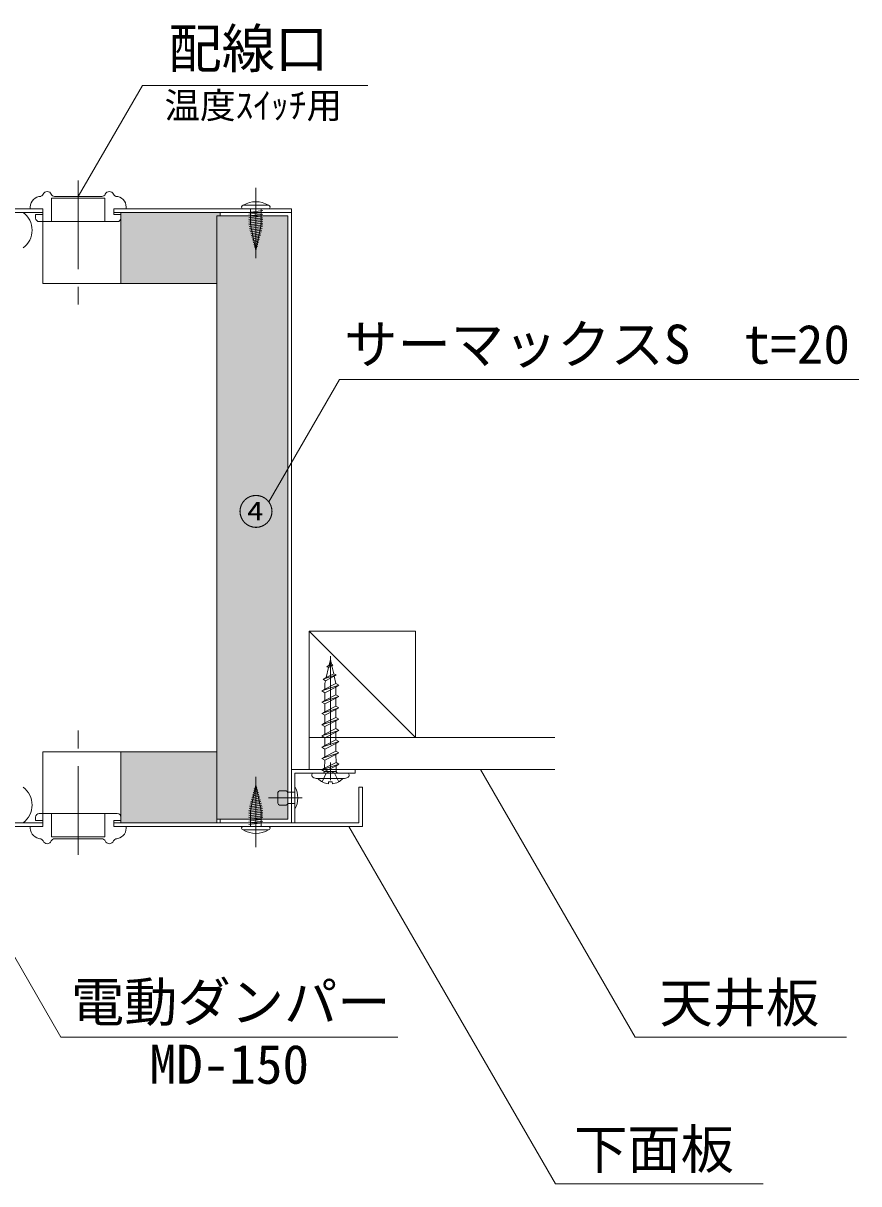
# Model space of a CAD drawing. Units: millimetres at full size, sheet at 1:5; details may follow other scales. Extents: x -1788 to 2332, y -754 to 651.
# Drawn here: x -1000.1 to -764.8, y 68.7 to 395.8 of the extents above; entities that cross this region are included whole.
import ezdxf
from ezdxf.enums import TextEntityAlignment as Align

# ---------------------------------------------------------------- set-up
doc = ezdxf.new("R2010")
doc.units = ezdxf.units.MM
doc.header["$LTSCALE"] = 5
doc.linetypes.add('CHAIN1', pattern=[8, 5, -1, 1, -1])
doc.linetypes.add('DASHED1', pattern=[1.8, 1.2, -0.6])
doc.layers.add('0-1', color=4, linetype='Continuous', lineweight=15)
doc.styles.add('ＭＳ ゴシック', font='')
doc.styles.get('ＭＳ ゴシック').set_extended_font_data('MS Gothic')

msp = doc.modelspace()

# ---------------------------------------------------------------- linework, layer by layer
at = {"layer": '0-1'}
for p, q in [((-984.637, 346.947), (-966.566, 378.245)), ((-966.566, 378.245), (-903.131, 378.245)), ((-938.637, 343.897), (-938.637, 343.997)), ((-931.087, 344.447), (-938.187, 344.447)), ((-931.087, 343.447), (-938.187, 343.447)), ((-936.137, 339.847), (-936.137, 343.447)), ((-933.137, 339.847), (-933.137, 343.447)), ((-930.637, 343.997), (-930.637, 343.897)), ((-994.637, 342.447), (-994.637, 322.447)), ((-932.637, 342.947), (-936.637, 342.447)), ((-932.637, 342.447), (-936.637, 341.947)), ((-932.637, 341.947), (-936.637, 341.447)), ((-932.637, 341.447), (-936.637, 340.947)), ((-932.637, 340.947), (-936.637, 340.447)), ((-932.637, 340.447), (-936.637, 339.947)), ((-932.637, 339.947), (-936.629, 339.447)), ((-932.645, 339.447), (-936.596, 338.947)), ((-932.677, 338.947), (-936.538, 338.447)), ((-932.735, 338.447), (-936.454, 337.947)), ((-932.819, 337.947), (-936.344, 337.447)), ((-932.929, 337.447), (-936.208, 336.947)), ((-933.065, 336.947), (-936.065, 336.447)), ((-935.771, 337.237), (-934.637, 331.747)), ((-934.637, 331.747), (-933.502, 337.237)), ((-933.208, 336.447), (-935.922, 335.947)), ((-933.351, 335.947), (-935.78, 335.447)), ((-933.494, 335.447), (-935.637, 334.947)), ((-933.637, 334.947), (-935.494, 334.447)), ((-933.78, 334.447), (-935.351, 333.947)), ((-933.922, 333.947), (-935.208, 333.447)), ((-934.065, 333.447), (-935.065, 332.947)), ((-934.208, 332.947), (-934.922, 332.447)), ((-972.637, 322.447), (-994.637, 322.447)), ((-930.956, 260.885), (-911.048, 295.366)), ((-911.048, 295.366), (-764.845, 295.366)), ((-1053.357, 220.673), (-989.507, 110.081)), ((-914.012, 214.823), (-913.637, 216.447)), ((-913.341, 215.166), (-913.637, 216.447)), ((-914.152, 214.218), (-914.815, 211.349)), ((-914.618, 214.424), (-912.985, 214.964)), ((-914.618, 214.424), (-914.013, 214.822)), ((-914.618, 214.424), (-914.152, 214.218)), ((-913.23, 214.691), (-914.152, 214.218)), ((-913.34, 215.167), (-914.013, 214.822)), ((-912.708, 212.428), (-913.23, 214.691)), ((-915.634, 210.913), (-912.018, 212.109)), ((-915.187, 209.738), (-915.013, 210.49)), ((-915.187, 209.738), (-915.187, 208.095)), ((-915.187, 208.095), (-912.087, 209.683)), ((-915.013, 210.49), (-912.551, 211.751)), ((-914.815, 211.349), (-912.708, 212.428)), ((-912.087, 209.739), (-912.551, 211.751)), ((-912.087, 209.683), (-912.087, 209.739)), ((-911.237, 209.192), (-912.087, 209.683)), ((-916.037, 207.605), (-911.237, 209.192)), ((-916.037, 207.605), (-915.187, 208.095)), ((-916.037, 207.605), (-915.187, 207.114)), ((-915.187, 207.114), (-912.087, 208.701)), ((-915.187, 204.92), (-915.187, 207.114)), ((-915.187, 204.92), (-912.087, 206.508)), ((-911.237, 209.192), (-912.087, 208.701)), ((-912.087, 206.508), (-912.087, 208.701)), ((-911.237, 206.017), (-912.087, 206.508)), ((-916.037, 204.43), (-911.237, 206.017)), ((-916.037, 204.43), (-915.187, 204.92)), ((-916.037, 204.43), (-915.187, 203.939)), ((-916.037, 201.255), (-911.237, 202.842)), ((-915.187, 203.939), (-912.087, 205.526)), ((-915.187, 201.745), (-915.187, 203.939)), ((-915.187, 201.745), (-912.087, 203.333)), ((-911.237, 206.017), (-912.087, 205.526)), ((-912.087, 203.333), (-912.087, 205.526)), ((-911.237, 202.842), (-912.087, 203.333)), ((-911.237, 202.842), (-912.087, 202.351)), ((-916.037, 201.255), (-915.187, 201.745)), ((-916.037, 201.255), (-915.187, 200.764)), ((-916.037, 198.08), (-911.237, 199.667)), ((-915.187, 200.764), (-912.087, 202.351)), ((-915.187, 198.57), (-915.187, 200.764)), ((-915.187, 198.57), (-912.087, 200.158)), ((-912.087, 200.158), (-912.087, 202.351)), ((-911.237, 199.667), (-912.087, 200.158)), ((-911.237, 199.667), (-912.087, 199.176)), ((-916.037, 198.08), (-915.187, 198.57)), ((-916.037, 198.08), (-915.187, 197.589)), ((-916.037, 194.905), (-911.237, 196.492)), ((-915.187, 197.589), (-912.087, 199.176)), ((-915.187, 195.395), (-915.187, 197.589)), ((-915.187, 195.395), (-912.087, 196.983)), ((-912.087, 196.983), (-912.087, 199.176)), ((-911.237, 196.492), (-912.087, 196.983)), ((-911.237, 196.492), (-912.087, 196.001)), ((-916.037, 194.905), (-915.187, 195.395)), ((-916.037, 194.905), (-915.187, 194.414)), ((-916.037, 191.73), (-911.237, 193.317)), ((-915.187, 194.414), (-912.087, 196.001)), ((-915.187, 192.22), (-915.187, 194.414)), ((-915.187, 192.22), (-912.087, 193.808)), ((-912.087, 193.808), (-912.087, 196.001)), ((-911.237, 193.317), (-912.087, 193.808)), ((-911.237, 193.317), (-912.087, 192.826)), ((-972.637, 190.447), (-994.637, 190.447)), ((-994.637, 170.447), (-994.637, 190.447)), ((-916.037, 191.73), (-915.187, 192.22)), ((-916.037, 191.73), (-915.187, 191.239)), ((-915.187, 191.239), (-912.087, 192.826)), ((-915.187, 189.045), (-915.187, 191.239)), ((-915.187, 189.045), (-912.087, 190.633)), ((-912.087, 190.633), (-912.087, 192.826)), ((-911.237, 190.142), (-912.087, 190.633)), ((-916.037, 188.555), (-915.187, 189.045)), ((-916.037, 188.555), (-915.187, 188.064)), ((-916.037, 185.38), (-911.237, 186.967)), ((-915.287, 185.813), (-915.187, 188.064)), ((-915.287, 185.813), (-912.015, 187.417)), ((-915.287, 184.947), (-911.987, 186.534)), ((-915.187, 188.064), (-912.087, 189.651)), ((-912.015, 187.417), (-912.087, 189.651)), ((-911.237, 186.967), (-912.015, 187.417)), ((-911.237, 186.967), (-911.987, 186.534)), ((-911.987, 186.534), (-911.987, 184.947)), ((-918.887, 183.703), (-918.887, 183.947)), ((-908.887, 184.447), (-918.387, 184.447)), ((-916.037, 185.38), (-915.287, 185.813)), ((-916.037, 185.38), (-915.287, 184.947)), ((-915.287, 184.947), (-911.987, 184.947)), ((-908.387, 183.703), (-908.387, 183.947)), ((-871.354, 185.447), (-827.841, 110.081)), ((-934.637, 181.147), (-935.771, 175.656)), ((-935.208, 179.447), (-934.208, 179.947)), ((-935.065, 179.947), (-934.351, 180.447)), ((-933.502, 175.656), (-934.637, 181.147)), ((-917.246, 182.915), (-910.028, 182.915)), ((-914.151, 182.008), (-914.194, 181.447)), ((-914.151, 182.008), (-913.122, 182.008)), ((-913.122, 182.008), (-913.079, 181.447)), ((-936.065, 176.447), (-933.351, 176.947)), ((-935.922, 176.947), (-933.494, 177.447)), ((-935.78, 177.447), (-933.637, 177.947)), ((-935.637, 177.947), (-933.78, 178.447)), ((-935.494, 178.447), (-933.922, 178.947)), ((-935.351, 178.947), (-934.065, 179.447)), ((-936.637, 172.947), (-932.645, 173.447)), ((-936.629, 173.447), (-932.677, 173.947)), ((-936.596, 173.947), (-932.735, 174.447)), ((-936.538, 174.447), (-932.819, 174.947)), ((-936.454, 174.947), (-932.929, 175.447)), ((-936.344, 175.447), (-933.065, 175.947)), ((-936.208, 175.947), (-933.208, 176.447)), ((-936.637, 172.447), (-932.637, 172.947)), ((-936.637, 171.947), (-932.637, 172.447)), ((-936.637, 171.447), (-932.637, 171.947)), ((-936.637, 170.947), (-932.637, 171.447)), ((-936.637, 170.447), (-932.637, 170.947)), ((-936.637, 169.947), (-932.637, 170.447)), ((-936.137, 173.046), (-936.137, 169.447)), ((-933.137, 173.046), (-933.137, 169.447)), ((-938.637, 168.897), (-938.637, 168.997)), ((-938.187, 169.447), (-931.087, 169.447)), ((-938.187, 168.447), (-931.087, 168.447)), ((-930.637, 168.997), (-930.637, 168.897)), ((-908.413, 169.447), (-850.259, 68.721)), ((-989.507, 110.081), (-894.663, 110.081)), ((-827.841, 110.081), (-768.308, 110.081)), ((-850.259, 68.721), (-791.794, 68.721))]:
    msp.add_line(p, q, dxfattribs=at)
at = {"layer": '0-1', "linetype": 'CHAIN1'}
for p, q in [((-984.637, 351.474), (-984.637, 316.464)), ((-934.637, 349.34), (-934.637, 329.519)), ((-913.637, 217.447), (-913.637, 181.008)), ((-984.637, 161.419), (-984.637, 196.43)), ((-934.637, 163.553), (-934.637, 183.374)), ((-931.1, 177.447), (-921.602, 177.447))]:
    msp.add_line(p, q, dxfattribs=at)
at = {"layer": '0-1', "color": 7, "lineweight": 20}
for p, q in [((-995.137, 346.947), (-995.475, 346.947)), ((-991.298, 346.947), (-984.637, 346.947)), ((-977.975, 346.947), (-984.637, 346.947)), ((-974.137, 346.947), (-973.798, 346.947)), ((-994.637, 343.447), (-1224.637, 343.447)), ((-998.137, 343.947), (-998.137, 343.447)), ((-994.637, 343.447), (-998.137, 343.447)), ((-992.137, 346.447), (-984.637, 346.447)), ((-992.137, 339.847), (-992.137, 346.447)), ((-977.137, 346.447), (-984.637, 346.447)), ((-977.137, 339.847), (-977.137, 346.447)), ((-974.637, 343.447), (-974.637, 341.847)), ((-974.637, 343.447), (-971.137, 343.447)), ((-924.637, 343.447), (-974.637, 343.447)), ((-971.137, 343.947), (-971.137, 343.447)), ((-924.637, 170.447), (-924.637, 343.447)), ((-994.637, 342.447), (-1224.637, 342.447)), ((-996.637, 340.847), (-996.637, 341.847)), ((-994.637, 322.447), (-994.637, 342.447)), ((-924.637, 342.447), (-974.637, 342.447)), ((-974.637, 341.847), (-972.637, 341.847)), ((-972.637, 342.447), (-972.637, 322.447)), ((-972.637, 340.847), (-972.637, 341.847)), ((-925.637, 341.447), (-945.637, 341.447)), ((-945.637, 170.447), (-945.637, 341.447)), ((-944.637, 341.447), (-944.637, 342.447)), ((-925.637, 171.447), (-925.637, 341.447)), ((-995.637, 339.847), (-984.637, 339.847)), ((-973.637, 339.847), (-984.637, 339.847)), ((-945.637, 322.447), (-994.637, 322.447)), ((-919.637, 224.447), (-889.637, 224.447)), ((-919.637, 185.447), (-919.637, 224.447)), ((-919.637, 224.447), (-889.637, 194.447)), ((-889.637, 194.447), (-889.637, 224.447)), ((-919.637, 194.447), (-850.455, 194.447)), ((-972.637, 170.447), (-972.637, 190.447)), ((-945.637, 190.447), (-972.637, 190.447)), ((-924.637, 185.447), (-850.455, 185.447)), ((-923.637, 180.647), (-923.637, 174.247)), ((-904.637, 180.447), (-905.637, 180.447)), ((-905.637, 170.447), (-905.637, 180.447)), ((-904.637, 169.447), (-904.637, 180.447)), ((-928.437, 178.947), (-928.437, 175.947)), ((-927.937, 179.447), (-926.137, 179.447)), ((-923.637, 179.047), (-925.637, 179.047)), ((-925.637, 178.947), (-925.637, 175.947)), ((-927.937, 175.447), (-926.137, 175.447)), ((-923.637, 175.847), (-925.637, 175.847)), ((-994.637, 170.447), (-1154.637, 170.447)), ((-996.637, 172.047), (-996.637, 171.047)), ((-995.637, 173.047), (-984.637, 173.047)), ((-992.137, 173.047), (-992.137, 166.447)), ((-973.637, 173.047), (-984.637, 173.047)), ((-977.137, 173.047), (-977.137, 166.447)), ((-905.637, 170.447), (-974.637, 170.447)), ((-972.637, 172.047), (-972.637, 171.047)), ((-925.637, 171.447), (-945.637, 171.447)), ((-944.637, 170.447), (-944.637, 171.447)), ((-994.637, 169.447), (-1154.637, 169.447)), ((-998.137, 168.947), (-998.137, 169.447)), ((-994.637, 169.447), (-998.137, 169.447)), ((-974.637, 169.447), (-971.137, 169.447)), ((-904.637, 169.447), (-974.637, 169.447)), ((-971.137, 168.947), (-971.137, 169.447)), ((-995.137, 165.947), (-995.475, 165.947)), ((-992.137, 166.447), (-984.637, 166.447)), ((-991.298, 165.947), (-984.637, 165.947)), ((-977.137, 166.447), (-984.637, 166.447)), ((-977.975, 165.947), (-984.637, 165.947)), ((-974.137, 165.947), (-973.798, 165.947))]:
    msp.add_line(p, q, dxfattribs=at)
at = {"layer": '0-1', "linetype": 'DASHED1'}
for p, q in [((-915.974, 182.008), (-914.782, 184.399)), ((-911.3, 182.008), (-912.492, 184.399))]:
    msp.add_line(p, q, dxfattribs=at)
at = {"layer": '0-1', "color": 7, "lineweight": 20}
for points in [[(-994.637, 343.447), (-994.637, 341.847), (-996.637, 341.847)], [(-923.637, 170.447), (-923.637, 184.447), (-906.637, 184.447), (-906.637, 185.447)], [(-994.637, 169.447), (-994.637, 171.047), (-996.637, 171.047)], [(-974.637, 169.447), (-974.637, 171.047), (-972.637, 171.047)]]:
    msp.add_lwpolyline(points, dxfattribs=at)
at = {"layer": '0-1'}
for points in [[(-913.23, 214.691), (-912.985, 214.964), (-913.34, 215.167)], [(-915.013, 210.49), (-915.634, 210.913), (-914.815, 211.349)], [(-912.551, 211.751), (-912.018, 212.109), (-912.708, 212.428)], [(-916.037, 188.555), (-911.237, 190.142), (-912.087, 189.651)]]:
    msp.add_lwpolyline(points, dxfattribs=at)
at = {"layer": '0-1', "linetype": 'DASHED1'}
msp.add_lwpolyline([(-914.782, 184.399), (-913.637, 185.008), (-912.492, 184.399)], dxfattribs=at)
at = {"layer": '0-1', "color": 7, "lineweight": 20}
for centre, radius, start, end in [((-995.137, 343.947), 3, 90, 180), ((-995.475, 347.947), 1, 270, 337.66679), ((-993.387, 347.089), 1.258, 22.33319, 157.66679), ((-991.298, 347.947), 1, 202.33319, 270), ((-977.975, 347.947), 1, 270, 337.66679), ((-975.887, 347.089), 1.258, 22.33319, 157.66679), ((-973.798, 347.947), 1, 202.33319, 270), ((-974.137, 343.947), 3, 0, 90), ((-1003.887, 337.447), 6.25, 306.8699, 53.1301), ((-1003.887, 337.447), 6.25, 306.8699, 53.1301), ((-995.637, 340.847), 1, 180, 270), ((-973.637, 340.847), 1, 270, 0), ((-1003.887, 175.447), 6.25, 306.8699, 53.1301), ((-1003.887, 175.447), 6.25, 306.8699, 53.1301), ((-929.637, 177.447), 6.8, 331.92752, 28.07249), ((-927.937, 178.947), 0.5, 90, 180), ((-926.137, 178.947), 0.5, 0, 90), ((-927.937, 175.947), 0.5, 180, 270), ((-926.137, 175.947), 0.5, 270, 0), ((-995.637, 172.047), 1, 90, 180), ((-973.637, 172.047), 1, 0, 90), ((-995.137, 168.947), 3, 180, 270), ((-974.137, 168.947), 3, 270, 0), ((-995.475, 164.947), 1, 22.33321, 90), ((-993.387, 165.805), 1.258, 202.33321, 337.66681), ((-991.298, 164.947), 1, 90, 157.66681), ((-977.975, 164.947), 1, 22.33321, 90), ((-975.887, 165.805), 1.258, 202.33321, 337.66681), ((-973.798, 164.947), 1, 90, 157.66681)]:
    msp.add_arc(centre, radius, start, end, dxfattribs=at)
at = {"layer": '0-1'}
for centre, radius, start, end in [((-938.187, 343.997), 0.45, 90, 180), ((-938.187, 343.897), 0.45, 180, 270), ((-934.637, 338.645), 6.801, 58.53598, 121.464), ((-931.087, 343.997), 0.45, 0, 90), ((-931.087, 343.897), 0.45, 270, 0), ((-926.637, 339.847), 9.5, 180, 195.94539), ((-942.637, 339.847), 9.5, 344.0546, 0), ((-918.387, 183.947), 0.5, 90, 180), ((-918.387, 183.703), 0.5, 180, 241.6165), ((-917.246, 185.815), 2.9, 241.6165, 270), ((-915.787, 184.947), 0.5, 270, 0), ((-911.487, 184.947), 0.5, 180, 270), ((-910.028, 185.815), 2.9, 270, 298.38351), ((-908.887, 183.947), 0.5, 0, 90), ((-908.887, 183.703), 0.5, 298.38351, 0), ((-913.637, 186.315), 4.9, 223.93785, 263.46402), ((-913.637, 186.315), 4.9, 276.536, 316.06216), ((-926.637, 173.046), 9.5, 164.0546, 180), ((-942.637, 173.046), 9.5, 0, 15.94539), ((-938.187, 168.997), 0.45, 90, 180), ((-938.187, 168.897), 0.45, 180, 270), ((-934.637, 174.248), 6.801, 238.53598, 301.464), ((-931.087, 168.997), 0.45, 0, 90), ((-931.087, 168.897), 0.45, 270, 0)]:
    msp.add_arc(centre, radius, start, end, dxfattribs=at)
at = {"layer": '0-1', "color": 51}
for points in [[(-972.637, 342.447), (-972.637, 322.447), (-945.637, 322.447)], [(-944.637, 342.447), (-972.637, 342.447), (-945.637, 322.447)], [(-945.637, 171.447), (-944.637, 341.447), (-944.637, 342.447)], [(-944.637, 342.447), (-945.637, 322.447), (-945.637, 171.447)], [(-945.637, 171.447), (-925.637, 171.447), (-925.637, 341.447)], [(-945.637, 171.447), (-925.637, 341.447), (-944.637, 341.447)], [(-945.637, 190.447), (-972.637, 190.447), (-945.637, 170.447), (-972.637, 170.447)]]:
    msp.add_solid(points, dxfattribs=at)

# ---------------------------------------------------------------- texts
at = {"layer": '0-1', "color": 7, "style": 'ＭＳ ゴシック'}
for s, height, p in [('配線口', 11, (-959.258, 379.843)), ('温度ｽｲｯﾁ用', 7.331, (-960.341, 366.744)), ('サーマックスS\u3000t=20', 11, (-909.771, 296.515)), ('④', 7.331, (-939.591, 252.198)), ('電動ダンパー', 11, (-986.713, 111.146)), ('天井板', 11, (-820.948, 110.954)), ('MD-150', 11, (-964.55, 93.611)), ('下面板', 11, (-845.004, 69.678))]:
    msp.add_text(s, height=height, dxfattribs=at).set_placement(p, align=Align.BOTTOM_LEFT)

doc.saveas('drawing.dxf')
